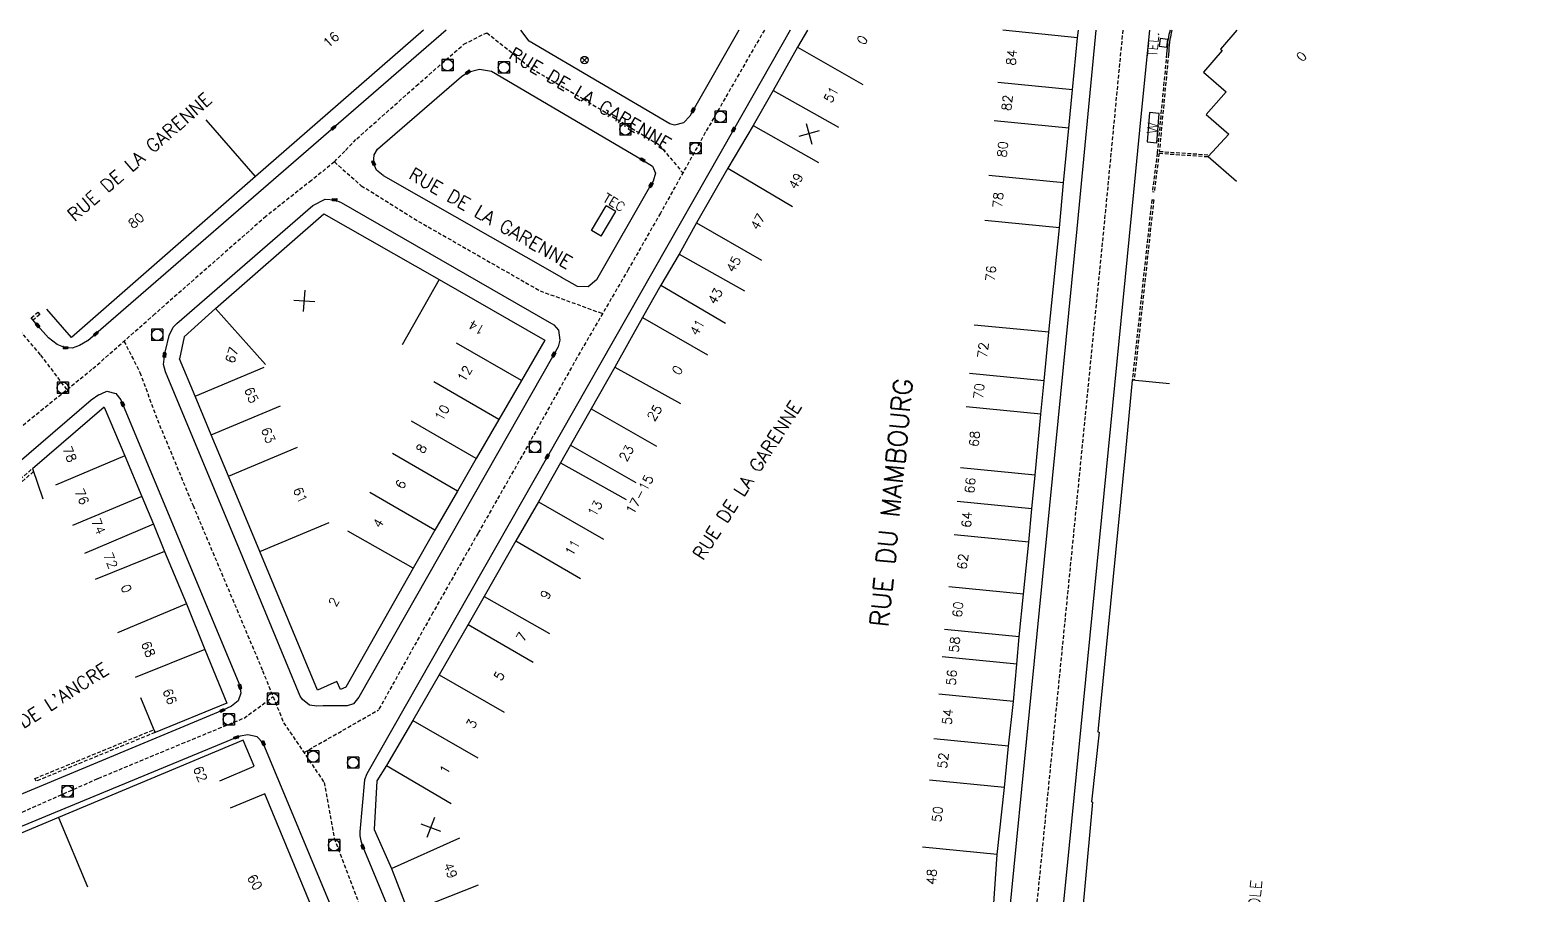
# Model space of a CAD drawing. Header units: millimetres. Extents: x 155000 to 156001, y 122000 to 123001.
# Drawn here: x 155297.7 to 155497.6, y 122884.8 to 123000 of the extents above; entities that cross this region are included whole.
import ezdxf
from ezdxf.enums import TextEntityAlignment as Align

# ---------------------------------------------------------------- set-up
doc = ezdxf.new("R2010")
doc.units = ezdxf.units.MM
doc.linetypes.add('DASHED', pattern=[0.75, 0.5, -0.25])
doc.layers.get('0').update_dxf_attribs({"linetype": 'CONTINUOUS'})
for name, color, linetype in [('W0001', 6, 'DASHED'), ('W0008', 7, 'CONTINUOUS'), ('W0100', 7, 'CONTINUOUS'), ('W0112', 1, 'DASHED'), ('W0400', 7, 'CONTINUOUS'), ('W0420', 7, 'CONTINUOUS'), ('W0469', 7, 'CONTINUOUS'), ('W0984', 7, 'CONTINUOUS'), ('W0989', 7, 'CONTINUOUS'), ('W0991', 7, 'CONTINUOUS'), ('W1102', 7, 'CONTINUOUS')]:
    doc.layers.add(name, color=color, linetype=linetype)
doc.styles.get("Standard").update_dxf_attribs({"font": 'romans.shx', "width": 0.85})

# ---------------------------------------------------------------- blocks, each defined once
blk = doc.blocks.new('T420')
for p, q in [((0.75, 0.75), (-0.75, 0.75)), ((-0.75, 0.75), (-0.75, -0.75)), ((0.75, 0.75), (0.75, -0.75)), ((0.75, -0.75), (-0.75, -0.75))]:
    blk.add_line(p, q)
blk.add_ellipse((0, 0), major_axis=(-0.53, 0.53), ratio=1, start_param=3.926991, end_param=10.210176)
blk = doc.blocks.new('T400')
for p, q in [((-0.15, 0.3), (0.15, 0.3)), ((-0.15, -0.25), (-0.15, 0.3)), ((-0.15, 0.15), (0.15, 0.15)), ((-0.15, 0), (0.15, 0)), ((0.15, 0.3), (0.15, -0.25)), ((-0.15, -0.15), (0.15, -0.15)), ((-0.15, -0.25), (-0.15, -0.3)), ((-0.15, -0.3), (0.15, -0.3)), ((0.15, -0.3), (0.15, -0.25))]:
    blk.add_line(p, q)
blk = doc.blocks.new('t991o')
at = {"color": 0, "linetype": 'Continuous'}
for p, q in [((-1, 1), (1, -1)), ((-1, -1), (1, 1))]:
    blk.add_line(p, q, dxfattribs=at)
blk = doc.blocks.new('T469')
at = {"color": 0, "linetype": 'Continuous', "flags": 128}
for points in [[(-0.35, 0.35), (0.35, -0.35)], [(-0.35, -0.35), (0.35, 0.35)]]:
    blk.add_lwpolyline(points, dxfattribs=at)
at = {"color": 0, "linetype": 'Continuous'}
blk.add_circle((0, 0), 0.5, dxfattribs=at)

msp = doc.modelspace()

# ---------------------------------------------------------------- linework, layer by layer
at = {"layer": 'W0001'}
for p, q in [((155338.25, 122982.43), (155339.73, 122983.97)), ((155381.55, 122984.7), (155384.7, 122980.96)), ((155365.66, 122965.25), (155374, 122962.22)), ((155334.19, 122903.74), (155344.14, 122909.42))]:
    msp.add_line(p, q, dxfattribs=at)
for points in [[(155395.56, 123000), (155387.69, 122986.33), (155381.7, 122975.59), (155377.42, 122968.1), (155370.58, 122956.34), (155363.23, 122943.21), (155357.41, 122932.98), (155351.38, 122922.39), (155344.14, 122909.42)], [(155349.16, 122992.55), (155355.5, 122998.11), (155358.56, 122999.64), (155360.92, 122997.77), (155364.55, 122994.85), (155371.43, 122990.81), (155381.55, 122984.7)], [(155339.73, 122983.97), (155341.23, 122985.5), (155349.16, 122992.55)], [(155338.25, 122982.43), (155335.19, 122979.95), (155329.13, 122975.17), (155314.35, 122962.19)], [(155338.25, 122982.43), (155341.84, 122979.26), (155349.47, 122974.51), (155359.19, 122968.95), (155365.66, 122965.25)], [(155293.26, 122944.54), (155299.14, 122949.3), (155306.08, 122954.9), (155314.35, 122962.19)], [(155302.61, 122952.1), (155299.1, 122956.74), (155296.54, 122959.72)], [(155310.21, 122958.54), (155312.33, 122954.38), (155314.66, 122948.07), (155319.42, 122936.65), (155328.68, 122914.66), (155331.49, 122907.72), (155336.88, 122899.77), (155338.23, 122892.33), (155342.76, 122880.4), (155347.74, 122868.42), (155354.99, 122850.99), (155361.12, 122836.24), (155365.04, 122826.83), (155395.29, 122754.27)], [(155278.63, 122887.91), (155285, 122890.65), (155306.79, 122900.3), (155317.93, 122904.93), (155326.22, 122908.34), (155330.09, 122911.19)]]:
    msp.add_lwpolyline(points, dxfattribs=at)
at = {"layer": 'W0001', "flags": 128}
msp.add_lwpolyline([(155443.33, 123000), (155441.02, 122975.96), (155428.77, 122852.29), (155428, 122843.03), (155492.5, 122801.28), (155518.68, 122784.63), (155518.68, 122784.63)], dxfattribs=at)
at = {"layer": 'W0008'}
msp.add_line((155344.74, 122980.63), (155368.54, 122967.06), dxfattribs=at)
for points in [[(155353.17, 123000), (155338.13, 122986.97), (155306.46, 122959.52), (155305.39, 122958.61)], [(155398.99, 123000), (155391.45, 122986.72), (155366.64, 122943.16), (155342.59, 122900.9), (155342.28, 122900.1), (155341.65, 122893.16), (155341.65, 122892.64), (155341.77, 122891.98), (155342.05, 122891.17), (155368.13, 122828.42), (155398.44, 122755.43)], [(155392.14, 123000), (155386.07, 122989.32), (155385.64, 122988.52), (155384.78, 122987.62), (155383.59, 122987.33), (155382.95, 122987.51), (155364.22, 122998.52), (155363.1, 123000)], [(155344.74, 122980.63), (155343.85, 122981.35), (155343.47, 122982.25), (155343.54, 122983.36), (155344, 122984.12), (155355.18, 122993.79), (155356.05, 122994.38), (155357.6, 122994.79), (155359.21, 122994.51), (155379.36, 122982.68), (155380.67, 122981.85), (155381.04, 122980.92), (155380.74, 122979.87), (155380.45, 122979.37), (155373.2, 122966.72), (155372.06, 122965.77), (155370.66, 122965.84), (155368.53, 122967.05)], [(155315.75, 122957.26), (155316.23, 122959.29), (155316.76, 122960.4), (155317.24, 122960.91), (155335.39, 122976.6), (155337.04, 122977.45), (155338.31, 122977.38), (155339.14, 122977), (155367.51, 122960.74), (155368.11, 122960.01), (155368.32, 122958.69), (155368.09, 122957.79), (155367.51, 122956.77), (155341.53, 122911.11), (155340.8, 122910.25), (155339.96, 122909.96), (155336.76, 122909.95), (155335.93, 122909.9), (155334.92, 122910.06), (155333.99, 122910.8), (155333.7, 122911.25), (155326.06, 122929.72), (155315.76, 122954.44), (155315.47, 122955.45), (155315.56, 122956.17), (155315.61, 122956.7), (155315.74, 122957.3)], [(155305.35, 122958.59), (155304.27, 122957.95), (155303.29, 122957.62), (155302.4, 122957.68), (155301.32, 122958.1), (155300.14, 122959), (155298.7, 122960.64), (155298.09, 122961.34)], [(155306.68, 122951.3), (155307.93, 122951.89), (155309.14, 122951.57), (155309.81, 122950.73), (155310.03, 122950.19), (155325.52, 122912.98), (155325.67, 122912.51), (155325.8, 122911.64), (155325.41, 122910.63), (155324.54, 122909.93), (155323.31, 122909.35), (155286.83, 122894.16)], [(155290.77, 122937.82), (155305.84, 122950.73), (155306.85, 122951.45)], [(155392.06, 122752.68), (155381.79, 122777.68), (155359.12, 122832.03), (155338.49, 122881.63), (155328.78, 122905), (155327.97, 122905.83), (155326.72, 122906.1), (155325.69, 122905.93), (155325.19, 122905.75), (155301.04, 122895.75), (155288.02, 122890.37)]]:
    msp.add_lwpolyline(points, dxfattribs=at)
at = {"layer": 'W0008', "flags": 128}
for points in [[(155398.44, 122755.43), (155400.08, 122751.94, 0.1829), (155401.45, 122750.44, 0.142), (155402.75, 122750.3), (155413.11, 122752.04, 0.1737), (155414.82, 122752.95, 0.1423), (155415.43, 122754.54), (155416.03, 122759.54), (155419.45, 122794.18), (155423.62, 122835.71), (155425.83, 122857.9), (155433.26, 122933.06), (155437.26, 122973.52), (155439.79, 123000, 0.0883)], [(155446.88, 123000), (155445.69, 122988.04), (155444.78, 122978.4), (155441.1, 122941.41), (155435.89, 122888.27), (155431.7, 122846.67, 0.1646), (155432.14, 122844.64, 0.1068), (155432.93, 122843.84), (155477.64, 122814.78), (155481.38, 122813.79), (155520.31, 122788.92), (155520.31, 122788.92)]]:
    msp.add_lwpolyline(points, format="xyb", dxfattribs=at)
at = {"layer": 'W0100'}
for p, q in [((155372.54, 122973.27), (155374.49, 122976.56)), ((155373.81, 122972.52), (155372.54, 122973.27)), ((155318.23, 122959.13), (155317.59, 122956.21)), ((155298.03, 122941.58), (155307.55, 122949.79)), ((155298.03, 122941.58), (155299.38, 122937.52))]:
    msp.add_line(p, q, dxfattribs=at)
for points in [[(155350.15, 123000), (155327.75, 122980.48), (155303.21, 122959.04), (155299.92, 122962.8)], [(155401.3, 123000), (155400, 122997.73), (155396.73, 122991.96), (155394.09, 122987.29), (155390.71, 122981.59), (155386.52, 122974.31), (155384.19, 122970.13), (155381.76, 122965.99), (155379.3, 122961.68), (155375.64, 122955.08), (155372.47, 122949.52), (155369.72, 122944.67), (155368.41, 122942.32), (155365.45, 122937.15), (155362.42, 122931.94), (155358.23, 122924.51), (155356.07, 122920.79), (155352.23, 122914.11), (155348.72, 122908.03), (155345.18, 122902.01), (155343.93, 122899.99), (155343.54, 122893.48), (155345.86, 122888.3), (155348.15, 122882.44)], [(155373.81, 122972.52), (155375.77, 122975.82), (155374.49, 122976.56)], [(155318.23, 122959.13), (155322.42, 122962.88), (155336.87, 122975.5), (155352.23, 122966.77), (155366.29, 122958.66), (155363.19, 122953.3), (155360.17, 122948.1), (155357.17, 122942.91), (155354.65, 122938.56), (155351.64, 122933.37), (155348.75, 122928.29), (155339.79, 122912.44), (155339.05, 122912.13), (155338.59, 122913.2), (155336, 122912.03), (155328.32, 122930.54), (155324.14, 122940.56), (155321.83, 122946.09), (155319.68, 122951.22), (155317.59, 122956.21)], [(155307.56, 122949.76), (155310.31, 122943.26), (155312.58, 122937.85), (155314.15, 122934.16), (155315.62, 122930.54), (155318.55, 122923.54), (155320.99, 122917.47), (155323.93, 122910.34), (155314.35, 122906.41), (155312.45, 122911.04)], [(155322.97, 122899.96), (155327.56, 122901.94), (155326.08, 122905.38), (155301.5, 122895.07), (155288.95, 122889.86), (155302.46, 122857.08), (155307.09, 122858.99)], [(155376.34, 122784.37), (155373.48, 122790.9), (155371.5, 122796.06), (155369.31, 122801.21), (155367.14, 122806.43), (155365.02, 122811.61), (155362.91, 122816.73), (155360.7, 122821.82), (155358.54, 122826.9), (155356.55, 122832.02), (155354.38, 122837.05), (155352.32, 122842.17), (155350.23, 122847.26), (155348.1, 122852.37), (155345.9, 122857.44), (155343.81, 122862.5), (155341.77, 122867.61), (155339.58, 122872.69), (155328.99, 122898.26), (155324.37, 122896.34)]]:
    msp.add_lwpolyline(points, dxfattribs=at)
at = {"layer": 'W0100', "flags": 128}
for points in [[(155426.08, 122883.02), (155426.59, 122890.15), (155427.55, 122899.08), (155428.1, 122904.58), (155428.77, 122910.53), (155429.19, 122915.5), (155429.54, 122919.15), (155430.08, 122924.84), (155430.81, 122931.79), (155431.2, 122936.2), (155431.66, 122940.71), (155432.4, 122948.82), (155432.84, 122953.26), (155433.49, 122959.73), (155434.91, 122973.63), (155435.42, 122979.65), (155436.13, 122986.94), (155436.62, 122992.02), (155437.31, 122998.98), (155437.41, 123000)], [(155458.55, 123000), (155456.35, 122997.47), (155456.57, 122997.27), (155454.08, 122994.38), (155457.1, 122991.76), (155454.45, 122988.74), (155457.47, 122986.12), (155454.72, 122983.13), (155458.5, 122979.85), (155458.5, 122979.85)], [(155449.32, 122998.75), (155448.3, 122998.88), (155448.19, 122997.84), (155449.2, 122997.71), (155449.32, 122998.75), (155449.32, 122998.75)], [(155448.17, 122988.88), (155446.88, 122989), (155446.6, 122985.1), (155447.89, 122984.98), (155448.17, 122988.88), (155448.17, 122988.88)], [(155449.57, 122952.87), (155444.6, 122953.36), (155443.69, 122943.86), (155440.02, 122906.48), (155440.17, 122906.47), (155439.15, 122897.16), (155439.3, 122897.14), (155436.14, 122862.59), (155435.99, 122862.61), (155434.36, 122846.33), (155447.62, 122837.7), (155473.36, 122821.31), (155473.28, 122821.19), (155482.39, 122815.33), (155482.72, 122816), (155481.88, 122816.54), (155488.16, 122824.5), (155487.31, 122825.03), (155491.24, 122831.09), (155491.24, 122831.09)]]:
    msp.add_lwpolyline(points, dxfattribs=at)
at = {"layer": 'W0112'}
for p, q in [((155449.56, 122999.69), (155449.49, 122999.4)), ((155449.64, 122999.99), (155449.56, 122999.69)), ((155449.64, 123000), (155449.64, 122999.99)), ((155449.8, 122999.63), (155449.73, 122999.34)), ((155449.88, 122999.92), (155449.8, 122999.63)), ((155449.9, 123000), (155449.88, 122999.92)), ((155449.27, 122998.01), (155449.24, 122997.61)), ((155449.31, 122998.41), (155449.27, 122998.01)), ((155449.37, 122998.81), (155449.31, 122998.41)), ((155449.42, 122999.1), (155449.37, 122998.81)), ((155449.49, 122999.4), (155449.42, 122999.1)), ((155449.52, 122997.99), (155449.49, 122997.59)), ((155449.56, 122998.38), (155449.52, 122997.99)), ((155449.61, 122998.77), (155449.56, 122998.38)), ((155449.67, 122999.05), (155449.61, 122998.77)), ((155449.73, 122999.34), (155449.67, 122999.05)), ((155449.18, 122996.81), (155447.92, 122983.61)), ((155449.42, 122996.78), (155448.2, 122983.83)), ((155449.21, 122997.21), (155449.18, 122996.81)), ((155449.24, 122997.61), (155449.21, 122997.21)), ((155449.46, 122997.19), (155449.42, 122996.78)), ((155449.49, 122997.59), (155449.46, 122997.19)), ((155447.92, 122983.61), (155447.27, 122978.47)), ((155448.17, 122983.58), (155447.52, 122978.44)), ((155447.2, 122977.38), (155444.6, 122953.36)), ((155447.45, 122977.36), (155444.85, 122953.33)), ((155298.09, 122961.34), (155297.84, 122961.65)), ((155299, 122962.1), (155298.09, 122961.34)), ((155293.5, 122937.69), (155298.02, 122941.57)), ((155314.35, 122906.41), (155298.5, 122899.92)), ((155298.5, 122899.92), (155298.35, 122900.29))]:
    msp.add_line(p, q, dxfattribs=at)
for points in [[(155448.2, 122983.83), (155454.94, 122983.36)], [(155448.17, 122983.58), (155454.72, 122983.13)], [(155454.72, 122983.13), (155454.94, 122983.36)], [(155447.27, 122978.47), (155447.52, 122978.44)], [(155447.2, 122977.38), (155447.45, 122977.36)], [(155297.84, 122961.65), (155298.74, 122962.4), (155299, 122962.1)], [(155444.85, 122953.33), (155444.6, 122953.36)], [(155298.16, 122941.17), (155293.76, 122937.39), (155293.5, 122937.69)], [(155298.35, 122900.29), (155314.2, 122906.79), (155314.35, 122906.41)]]:
    msp.add_lwpolyline(points, dxfattribs=at)
at = {"layer": 'W1102'}
for p, q in [((155400, 122997.73), (155408.68, 122992.76)), ((155396.73, 122991.96), (155405.44, 122987.04)), ((155327.75, 122980.48), (155321.18, 122988.02)), ((155394.09, 122987.29), (155402.79, 122982.36)), ((155390.71, 122981.59), (155399.31, 122976.49)), ((155386.52, 122974.31), (155395.19, 122969.33)), ((155384.19, 122970.13), (155392.91, 122965.25)), ((155352.23, 122966.77), (155347.28, 122958.08)), ((155381.76, 122965.99), (155390.39, 122960.94)), ((155322.42, 122962.88), (155329.09, 122955.43)), ((155379.3, 122961.68), (155387.99, 122956.73)), ((155363.19, 122953.3), (155354.53, 122958.29)), ((155319.68, 122951.22), (155328.91, 122955.08)), ((155375.64, 122955.08), (155384.38, 122950.23)), ((155360.17, 122948.1), (155351.53, 122953.13)), ((155321.83, 122946.09), (155331.06, 122949.94)), ((155357.17, 122942.91), (155348.52, 122947.91)), ((155372.47, 122949.52), (155381.17, 122944.57)), ((155324.14, 122940.56), (155333.36, 122944.42)), ((155369.72, 122944.67), (155378.41, 122939.73)), ((155310.31, 122943.26), (155301.1, 122939.36)), ((155354.65, 122938.56), (155346, 122943.57)), ((155368.41, 122942.32), (155377.14, 122937.46)), ((155312.58, 122937.85), (155303.36, 122933.98)), ((155351.64, 122933.37), (155342.99, 122938.39)), ((155365.45, 122937.15), (155374.13, 122932.19)), ((155314.15, 122934.16), (155304.94, 122930.26)), ((155328.32, 122930.54), (155337.56, 122934.38)), ((155348.75, 122928.29), (155340.06, 122933.23)), ((155362.42, 122931.94), (155371.06, 122926.91)), ((155315.62, 122930.54), (155306.35, 122926.78)), ((155358.23, 122924.51), (155366.93, 122919.6)), ((155318.55, 122923.54), (155309.33, 122919.67)), ((155356.07, 122920.79), (155364.73, 122915.78)), ((155320.99, 122917.47), (155311.71, 122913.75)), ((155352.23, 122914.11), (155360.89, 122909.12)), ((155348.72, 122908.03), (155357.38, 122903.04)), ((155345.18, 122902.01), (155353.8, 122896.94)), ((155301.5, 122895.07), (155305.37, 122885.85)), ((155345.86, 122888.3), (155354.98, 122892.39)), ((155348.15, 122882.44), (155357.46, 122886.1))]:
    msp.add_line(p, q, dxfattribs=at)
at = {"layer": 'W1102', "flags": 128}
for points in [[(155437.31, 122998.98), (155427.35, 122999.96), (155427.35, 122999.96)], [(155436.62, 122992.02), (155426.66, 122992.99), (155426.66, 122992.99)], [(155436.13, 122986.94), (155426.17, 122987.92), (155426.17, 122987.92)], [(155435.42, 122979.65), (155425.47, 122980.63), (155425.47, 122980.63)], [(155434.91, 122973.63), (155424.96, 122974.61), (155424.96, 122974.61)], [(155433.49, 122959.73), (155423.53, 122960.7), (155423.53, 122960.7)], [(155432.84, 122953.26), (155422.89, 122954.23), (155422.89, 122954.23)], [(155432.4, 122948.82), (155422.44, 122949.79), (155422.44, 122949.79)], [(155431.66, 122940.71), (155421.71, 122941.68), (155421.71, 122941.68)], [(155431.2, 122936.2), (155421.25, 122937.17), (155421.25, 122937.17)], [(155430.81, 122931.79), (155420.85, 122932.76), (155420.85, 122932.76)], [(155430.08, 122924.84), (155420.13, 122925.81), (155420.13, 122925.81)], [(155429.54, 122919.15), (155419.59, 122920.12), (155419.59, 122920.12)], [(155429.19, 122915.5), (155419.24, 122916.47), (155419.24, 122916.47)], [(155428.77, 122910.53), (155418.82, 122911.5), (155418.82, 122911.5)], [(155428.1, 122904.58), (155418.15, 122905.55), (155418.15, 122905.55)], [(155427.55, 122899.08), (155417.59, 122900.05), (155417.59, 122900.05)], [(155426.59, 122890.15), (155416.63, 122891.12), (155416.63, 122891.12)]]:
    msp.add_lwpolyline(points, dxfattribs=at)

# ---------------------------------------------------------------- block references
at = {"layer": 'W0400'}
for p, rotation in [((155356.05, 122994.38), 124.7228441191923), ((155386.07, 122989.32), 330.3999673310372), ((155338.13, 122986.97), 310.908280823291), ((155391.45, 122986.72), 150.4189629737388), ((155343.47, 122982.25), 203.0404152523851), ((155379.36, 122982.68), 59.60459529756643), ((155380.45, 122979.37), 329.9497676389758), ((155338.31, 122977.38), 86.9217252870691), ((155298.7, 122960.64), 221.4532039212123), ((155306.46, 122959.52), 310.9228378760511), ((155302.4, 122957.68), 266.3315975024133), ((155315.61, 122956.7), 173.6573922397751), ((155367.51, 122956.77), 330.1244010917069), ((155310.03, 122950.19), 22.80047113783975), ((155366.64, 122943.16), 150.326235912341), ((155325.67, 122912.51), 17.32970464775129), ((155323.31, 122909.35), 295.6160676487253), ((155325.19, 122905.75), 109.6862726879426), ((155328.78, 122905), 22.55624210563463), ((155342.05, 122891.17), 199.1456240268532)]:
    msp.add_blockref('T400', p, dxfattribs=dict(at, rotation=rotation))
at = {"layer": 'W0420'}
for p in [(155353.34, 122995.33), (155360.85, 122994.99), (155389.7, 122988.44), (155377.03, 122986.76), (155386.38, 122984.24), (155314.64, 122959.39), (155302.05, 122952.33), (155364.97, 122944.45), (155330.06, 122910.88), (155324.17, 122908.16), (155335.44, 122903.21), (155340.75, 122902.39), (155302.68, 122898.55), (155338.22, 122891.4)]:
    msp.add_blockref('T420', p, dxfattribs=at)
at = {"layer": 'W0469'}
msp.add_blockref('T469', (155371.59, 122995.99), dxfattribs=at)
at = {"layer": 'W0991'}
for p, rotation in [((155401.5, 122986.17), 240.4819388352551), ((155334.25, 122963.91), 41.1166772911895), ((155351.08, 122893.75), 294.1543401686696)]:
    msp.add_blockref('t991o', p, dxfattribs=dict(at, rotation=rotation))

# ---------------------------------------------------------------- texts
at = {"layer": 'W0984'}
for s, height, rotation, p in [('TEL.', 1.25, 84.8471, (155447.4, 122998.09)), ('W', 1.5, 84.8471, (155447.36, 122986.93)), ('TEC', 1.249, 329.7805, (155375.54, 122977.02)), ('ECOLE', 1.5, 84.7717, (155460.86, 122883.6))]:
    msp.add_text(s, height=height, rotation=rotation, dxfattribs=at).set_placement(p, align=Align.MIDDLE)
at = {"layer": 'W0989'}
for s, height, rotation, p in [('RUE DE LA GARENNE', 1.75, 329.55, (155372.34, 122990.85)), ('RUE DE LA GARENNE', 1.75, 41.1482, (155312.28, 122983.11)), ('RUE DE LA GARENNE', 1.75, 330.301, (155359.08, 122974.95)), ('RUE DU MAMBOURG', 2.5, 84.3406, (155412.48, 122937.04)), ('RUE DE LA GARENNE', 1.75, 57.2757, (155393.27, 122940.03)), ("RUE DE L'ANCRE", 1.75, 32.9088, (155299.65, 122909.77))]:
    msp.add_text(s, height=height, rotation=rotation, dxfattribs=at).set_placement(p, align=Align.MIDDLE)
at = {"layer": 'W0991'}
for s, rotation, p in [('16', 41.0552, (155337.82, 122998.72)), ('0', 60.2218, (155408.6, 122998.67)), ('84', 84.3441, (155428.5, 122996.34)), ('0', 49.0374, (155467.15, 122996.48)), ('51', 60.4981, (155404.46, 122991.4)), ('82', 84.4714, (155427.91, 122990.3)), ('80', 84.4891, (155427.31, 122984.11)), ('49', 60.1423, (155399.76, 122979.88)), ('78', 85.1883, (155426.7, 122977.35)), ('80', 40.4385, (155311.83, 122974.63)), ('47', 60.1138, (155394.69, 122974.46)), ('45', 60.7663, (155391.46, 122968.8)), ('76', 84.1308, (155425.74, 122967.55)), ('43', 59.6648, (155389.02, 122964.53)), ('14', 150.0319, (155357.22, 122960.37)), ('41', 60.2796, (155386.61, 122960.37)), ('67', 72.5301, (155324.6, 122956.68)), ('72', 84.3023, (155424.7, 122957.34)), ('12', 59.8338, (155355.63, 122954.22)), ('0', 56.6694, (155383.96, 122954.68)), ('65', 292.715, (155327.21, 122951.36)), ('70', 84.2876, (155424.16, 122951.88)), ('10', 59.9656, (155352.61, 122949.01)), ('25', 56.6694, (155380.93, 122949.01)), ('63', 292.6374, (155329.44, 122946.02)), ('68', 84.8473, (155423.56, 122945.53)), ('78', 292.9254, (155302.98, 122943.49)), ('8', 59.8908, (155349.85, 122944.24)), ('23', 60.3576, (155377.18, 122943.63)), ('6', 59.8672, (155347.09, 122939.48)), ('17-15', 60.8862, (155378.94, 122938.13)), ('66', 84.1295, (155422.98, 122939.33)), ('76', 292.7737, (155304.61, 122937.82)), ('61', 295.0212, (155333.73, 122938.05)), ('13', 60.224, (155373, 122936.26)), ('64', 84.8843, (155422.54, 122934.76)), ('74', 292.9885, (155306.81, 122933.87)), ('4', 60.3882, (155344.11, 122934.29)), ('11', 59.8062, (155369.98, 122931.03)), ('72', 292.0721, (155308.43, 122929.3)), ('62', 84.0665, (155421.99, 122929.2)), ('0', 292.7412, (155310.53, 122925.59)), ('2', 60.5145, (155338.18, 122923.81)), ('9', 60.5604, (155366.42, 122924.79)), ('60', 84.5773, (155421.35, 122922.8)), ('7', 59.984, (155363.21, 122919.15)), ('68', 291.8654, (155313.46, 122917.51)), ('58', 84.4958, (155420.91, 122918.14)), ('5', 60.0595, (155360.22, 122913.96)), ('56', 85.1307, (155420.51, 122913.74)), ('66', 292.3886, (155316.32, 122911.21)), ('3', 60.0232, (155356.54, 122907.58)), ('54', 83.595, (155419.99, 122908.5)), ('62', 293.3247, (155320.39, 122900.89)), ('1', 59.528, (155352.98, 122901.47)), ('52', 84.2568, (155419.37, 122902.68)), ('50', 83.86, (155418.62, 122895.53)), ('49', 291.4271, (155353.73, 122888.02)), ('48', 85.9228, (155417.85, 122887.19)), ('60', 299.7223, (155327.66, 122886.47))]:
    msp.add_text(s, height=1.25, rotation=rotation, dxfattribs=at).set_placement(p, align=Align.MIDDLE)

doc.saveas('drawing.dxf')
